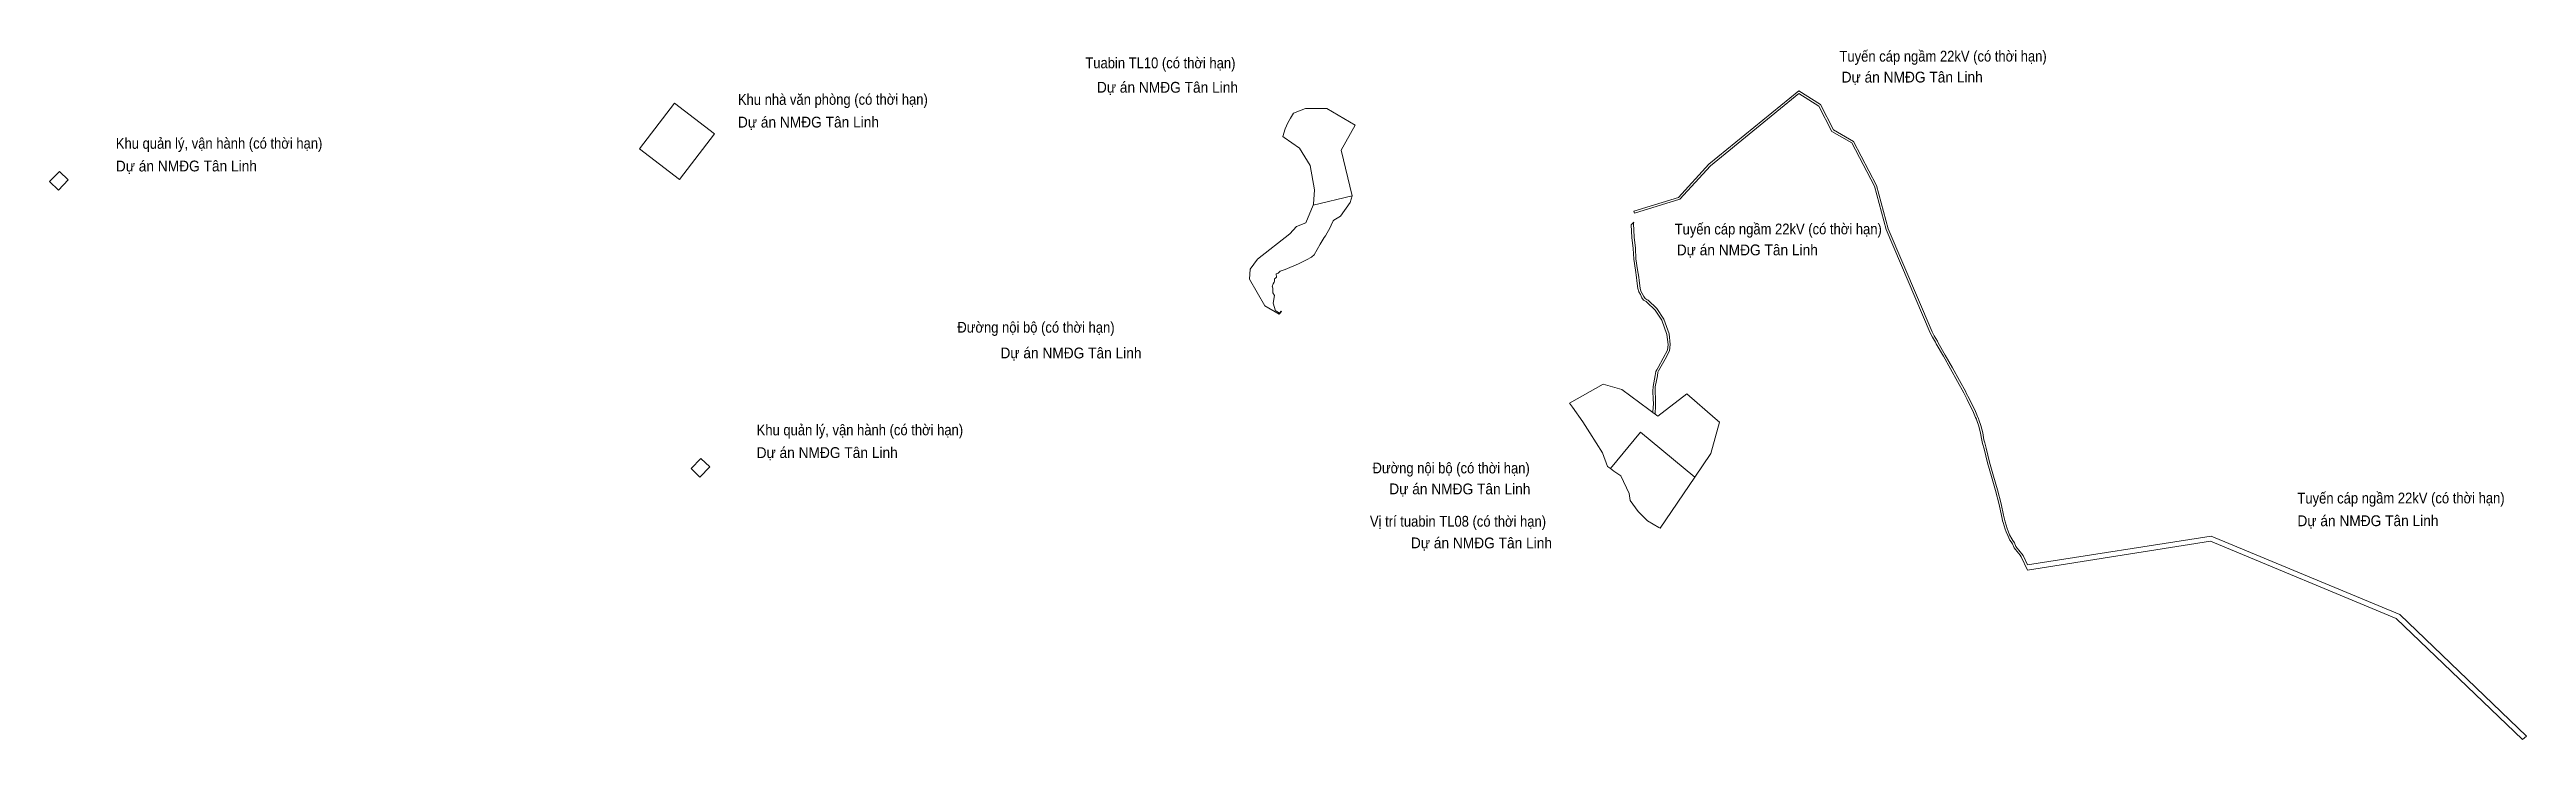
# Model space of a CAD drawing. Extents: x -316 to 547660, y -74 to 1844752.
# Drawn here: x 544220 to 547660, y 1843794 to 1844752 of the extents above; entities outside this region: 1.
import ezdxf

# ---------------------------------------------------------------- set-up
doc = ezdxf.new("R2010")
doc.units = 0
doc.header["$LTSCALE"] = 6
doc.layers.add('2', color=7, linetype='Continuous', lineweight=13)
doc.layers.add('3', color=7, linetype='Continuous', lineweight=13)
doc.layers.add('6', color=7, linetype='Continuous')

msp = doc.modelspace()

# ---------------------------------------------------------------- linework, layer by layer
at = {"layer": '2'}
msp.add_lwpolyline([(-67.562, 27.151), (-66.483, 37.526), (-64.347, 57.401), (-62.611, 71.48), (-222.314, 105.862), (-316.16, 104.177), (-310.067, 94.617), (-292.47, 67.017), (-285.565, 47.984), (-267.367, 34.761), (-255.57, 10.505), (-254.171, 0.508), (-242.911, -14.603), (-230.006, -27.526), (-214.364, -36.823), (-197.435, -43.797), (-179.57, -50.841), (-149.246, -63.093), (-127.605, -63.564), (-127.408, -62.278), (-121.206, -62.278), (-121.206, -64.783), (-111.512, -67.839), (-72.919, -56.993), (-57.173, -56.392), (-35.52, -60.844), (-22.421, -65.572), (-15.131, -68.539), (-3.973, -74.377), (-5.793, -66.373), (-16.92, -54.193), (-31.689, -40.583), (-46.569, -27.02), (-54.096, -21.283), (-58.091, -16.661), (-56.501, -12.495), (-57.064, -11.317), (-60.312, -4.592), (-62.17, 2.708), (-62.197, 2.889), (-62.346, 3.287), (-64.126, 10.478), (-67.636, 16.293)], close=True, dxfattribs=at)
at = {"layer": '3'}
for points in [[(545039.266, 1844613.84), (545087.98, 1844677.299), (545143.506, 1844634.674), (545094.792, 1844571.216)], [(545039.266, 1844613.84), (545087.98, 1844677.299), (545143.506, 1844634.674), (545094.792, 1844571.216)], [(546013.86, 1844612.114), (546033.391, 1844646.925), (545994.178, 1844670.265), (545964.399, 1844670.195), (545947.666, 1844663.685), (545943.776, 1844656.821), (545940, 1844650), (545938, 1844646), (545936, 1844642), (545932.775, 1844631.305), (545934.897, 1844629.826), (545956.213, 1844614.964), (545971.106, 1844590.854), (545976.79, 1844557.309), (545975.759, 1844537.068), (545975.18, 1844535.678), (546029.109, 1844548.632)], [(544220.052, 1844568.686), (544233.673, 1844582.779), (544246.005, 1844570.861), (544232.384, 1844556.767)], [(546026.29, 1844539.307), (546029.109, 1844548.632), (545975.18, 1844535.678), (545965.059, 1844511.387), (545952.143, 1844506.154), (545942.68, 1844496.144), (545897.808, 1844460.81), (545887.784, 1844447.019), (545886.614, 1844432.802), (545907.982, 1844395.839), (545928.01, 1844384.485), (545930.981, 1844388.047), (545930.505, 1844388.43), (545928.209, 1844385.575), (545924.257, 1844388.452), (545922.974, 1844389.197), (545919.761, 1844399.767), (545921.418, 1844410.281), (545919.156, 1844414.143), (545918.921, 1844414.546), (545919.154, 1844419.386), (545918.44, 1844422.682), (545918.384, 1844423.02), (545919.561, 1844426.336), (545919.578, 1844426.582), (545920.92, 1844428.825), (545921.581, 1844430.03), (545921.508, 1844433.272), (545922.781, 1844434.528), (545924.24, 1844435.58), (545923.795, 1844440.278), (545925.404, 1844440.918), (545926.498, 1844441.421), (545929.373, 1844443.924), (545936.412, 1844446.276), (545954.942, 1844454.179), (545966.059, 1844459.759), (545972.803, 1844463.638), (545973.213, 1844463.969), (545976.355, 1844466.596), (545984.805, 1844481.588), (545990.292, 1844490.873), (545992.211, 1844493.224), (545998.645, 1844504.839), (546000.114, 1844508.038), (546002.941, 1844514.244), (546003.711, 1844514.882), (546012.85, 1844520.556)], [(546469.493, 1844357.037), (546462.279, 1844377.248), (546452.546, 1844392.105), (546440.409, 1844403.73), (546438.967, 1844404.46), (546436.01, 1844406.244), (546434.412, 1844408.73), (546432.251, 1844412.929), (546430.308, 1844416.395), (546429.209, 1844420.61), (546427.859, 1844430.969), (546427.388, 1844435.665), (546425.722, 1844445.765), (546423.346, 1844461.081), (546422.631, 1844476.028), (546420.777, 1844491.196), (546419.804, 1844510.225), (546420.672, 1844512.289), (546416.885, 1844508.576), (546417.786, 1844490.937), (546419.64, 1844475.774), (546420.357, 1844460.778), (546422.76, 1844445.291), (546424.413, 1844435.271), (546424.879, 1844430.625), (546426.259, 1844420.035), (546427.503, 1844415.265), (546429.608, 1844411.509), (546431.811, 1844407.229), (546433.863, 1844404.035), (546437.513, 1844401.834), (546438.656, 1844401.255), (546450.224, 1844390.175), (546459.574, 1844375.903), (546466.544, 1844356.375), (546467.953, 1844342.106), (546467.03, 1844334.391), (546461.382, 1844323.145), (546454.086, 1844310.324), (546452.289, 1844307.157), (546451.084, 1844304.798), (546450.308, 1844299.349), (546447.29, 1844284.071), (546446.918, 1844277.677), (546447.531, 1844266.234), (546447.675, 1844260.517), (546447.495, 1844254.193), (546446.972, 1844249.131), (546447.045, 1844247.795), (546450.174, 1844245.485), (546449.981, 1844249.057), (546450.491, 1844253.996), (546450.676, 1844260.512), (546450.529, 1844266.353), (546449.922, 1844277.67), (546450.273, 1844283.691), (546453.267, 1844298.847), (546453.983, 1844303.879), (546454.931, 1844305.734), (546456.694, 1844308.842), (546464.028, 1844321.729), (546469.946, 1844333.514), (546470.971, 1844342.075)], [(546539.388, 1844234.484), (546533.62, 1844239.451), (546494.01, 1844273.558), (546453.831, 1844242.786), (546403.772, 1844279.731), (546377.693, 1844287.021), (546331.298, 1844260.677), (546335.35, 1844255.378), (546349.58, 1844235.088), (546359.502, 1844219.518), (546377.099, 1844191.919), (546384.004, 1844172.886), (546388.033, 1844169.958), (546429.561, 1844220.484), (546505.341, 1844158.2), (546527.519, 1844190.7)], [(546505.341, 1844158.2), (546429.561, 1844220.484), (546388.033, 1844169.958), (546392.9, 1844166.421), (546402.202, 1844159.662), (546413.999, 1844135.407), (546415.398, 1844125.41), (546426.657, 1844110.298), (546439.563, 1844097.375), (546455.205, 1844088.079), (546456.988, 1844087.344)], [(545110.994, 1844170), (545124.615, 1844184.094), (545136.947, 1844172.175), (545123.326, 1844158.082)]]:
    msp.add_lwpolyline(points, close=True, dxfattribs=at)
for points in [[(546421.631, 1844524.647), (546420.618, 1844527.473), (546482.652, 1844546.55), (546524.835, 1844592.605), (546649.782, 1844694.737), (546679.623, 1844675.458), (546697.892, 1844640.225), (546725.633, 1844624.417), (546757.522, 1844563.221), (546773.765, 1844503.153), (546834.805, 1844359.911), (546837.808, 1844354.147), (546842.026, 1844346.954), (546843.203, 1844344.812), (546853.093, 1844327.448), (546863.034, 1844310.07), (546872.586, 1844292.475), (546881.39, 1844276.535), (546882.234, 1844274.872), (546886.269, 1844267.457), (546894.918, 1844249.072), (546897.701, 1844242.258), (546899.006, 1844239.614), (546899.701, 1844237.761), (546902.507, 1844229.785), (546905.005, 1844219.793), (546906.835, 1844209.814), (546907.848, 1844205.554), (546909.982, 1844198.317), (546914.48, 1844178.824), (546920.019, 1844159.638), (546925.747, 1844140.398), (546930.668, 1844120.918), (546933.878, 1844105.291), (546934.779, 1844101.348), (546935.56, 1844098.043), (546936.141, 1844095.815), (546939.101, 1844086.834), (546940.385, 1844083.246), (546942.471, 1844078.12), (546945.335, 1844072.169), (546946.822, 1844070.102), (546949.162, 1844066.705), (546951.241, 1844061.559), (546956.942, 1844054.383), (546959.461, 1844051.413), (546961.128, 1844049.039), (546967.152, 1844036.168), (547222.279, 1844076.3), (547484.582, 1843967.224), (547660.266, 1843798.297), (547654.883, 1843793.765)], [(547654.883, 1843793.765), (547479.376, 1843961.807), (547221.416, 1844069.078), (546967.155, 1844029.083), (546958.522, 1844047.53), (546957.085, 1844049.577), (546954.623, 1844052.479), (546948.621, 1844060.033), (546946.504, 1844065.275), (546944.369, 1844068.374), (546942.746, 1844070.631), (546939.727, 1844076.903), (546937.581, 1844082.175), (546936.264, 1844085.86), (546933.262, 1844094.966), (546932.649, 1844097.32), (546931.857, 1844100.669), (546930.946, 1844104.655), (546927.743, 1844120.248), (546922.854, 1844139.602), (546917.14, 1844158.794), (546911.575, 1844178.07), (546907.079, 1844197.555), (546904.948, 1844204.782), (546903.899, 1844209.196), (546902.072, 1844219.158), (546899.631, 1844228.921), (546896.881, 1844236.737), (546896.25, 1844238.421), (546894.964, 1844241.025), (546892.171, 1844247.865), (546883.592, 1844266.1), (546879.578, 1844273.476), (546878.738, 1844275.131), (546869.955, 1844291.034), (546860.414, 1844308.609), (546850.488, 1844325.961), (546840.585, 1844343.347), (546839.417, 1844345.472), (546835.183, 1844352.695), (546832.09, 1844358.628), (546770.923, 1844502.168), (546754.711, 1844562.124), (546723.38, 1844622.248), (546695.637, 1844638.058), (546677.264, 1844673.491), (546649.882, 1844690.863), (546526.927, 1844590.448), (546484.32, 1844543.93), (546421.631, 1844524.647)]]:
    msp.add_lwpolyline(points, dxfattribs=at)

# ---------------------------------------------------------------- texts
at = {"layer": '6'}
for s, rotation, width, p in [('Tuyến cáp ngầm 22kV (có thời hạn)', 0.051, 0.9, (546706.139, 1844735.069)), ('Tuabin TL10 (có thời hạn)', 359.949, 0.9, (545658.663, 1844725.964)), ('Dự án NMĐG Tân Linh', 0.051, 0.95, (546709.139, 1844706.069)), ('Khu nhà văn phòng (có thời hạn)', 0.051, 0.9, (545176.139, 1844675.069)), ('Dự án NMĐG Tân Linh', 359.949, 0.95, (545674.747, 1844692.08)), ('Dự án NMĐG Tân Linh', 0.051, 0.95, (545176.139, 1844643.583)), ('Khu quản lý, vận hành (có thời hạn)', 0.051, 0.9, (544312.139, 1844614.069)), ('Dự án NMĐG Tân Linh', 0.051, 0.95, (544312.139, 1844582.583)), ('Tuyến cáp ngầm 22kV (có thời hạn)', 0.051, 0.9, (546477.139, 1844495.069)), ('Dự án NMĐG Tân Linh', 0.051, 0.95, (546480.139, 1844466.069)), ('Đường nội bộ (có thời hạn)', 359.949, 0.9, (545480.924, 1844358.764)), ('Dự án NMĐG Tân Linh', 359.949, 0.95, (545540.747, 1844323.08)), ('Khu quản lý, vận hành (có thời hạn)', 0.051, 0.9, (545202.139, 1844216.069)), ('Dự án NMĐG Tân Linh', 0.051, 0.95, (545202.139, 1844184.583)), ('Đường nội bộ (có thời hạn)', 359.949, 0.9, (546057.562, 1844163.364)), ('Dự án NMĐG Tân Linh', 359.949, 0.95, (546080.856, 1844134.28)), ('Tuyến cáp ngầm 22kV (có thời hạn)', 0.051, 0.9, (547342.139, 1844121.414)), ('Vị trí tuabin TL08 (có thời hạn)', 359.949, 0.9, (546053.95, 1844089.364)), ('Dự án NMĐG Tân Linh', 0.051, 0.95, (547342.139, 1844089.928)), ('Dự án NMĐG Tân Linh', 359.949, 0.95, (546110.856, 1844059.28))]:
    msp.add_text(s, height=15, rotation=rotation, dxfattribs=dict(at, width=width)).set_placement(p)

doc.saveas('drawing.dxf')
